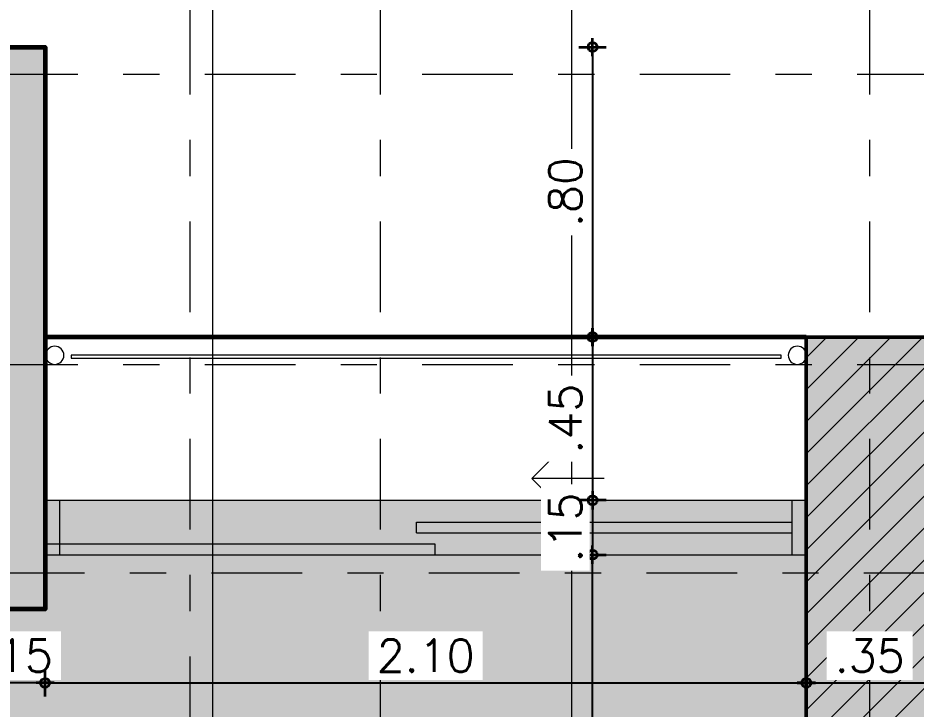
# Model space of a CAD drawing. Header units: metres. Extents: x -50 to 76, y -61 to 14.
# Drawn here: x 26.03 to 28.508, y 4.874 to 6.78 of the extents above; entities that cross this region are included whole.
import ezdxf

# ---------------------------------------------------------------- set-up
doc = ezdxf.new("R2010")
doc.units = ezdxf.units.M
doc.header["$MEASUREMENT"] = 0
for name, pattern in [('CENTERX2', [4, 2.5, -0.5, 0.5, -0.5]), ('DASHDOT2', [0.5, 0.25, -0.125, 0, -0.125]), ('Rayas Pequeñas', [0.282222, 0.141111, -0.141111])]:
    doc.linetypes.add(name, pattern=pattern)
for name, color, linetype, lineweight in [('1 AREAS', 65, 'Continuous', 50), ('1 AREAS HACH', 250, 'Continuous', 9), ('1 COLUMNAS', 1, 'Continuous', 50), ('1 CORTES', 113, 'Continuous', 18), ('1 MUROS', 255, 'Continuous', 60), ('1 PUERTAS', 251, 'Continuous', 18), ('1 RELLENO COLUMNAS', 225, 'Continuous', 18), ('COTAS', 251, 'Continuous', 35), ('EJES', 251, 'CENTERX2', 0)]:
    doc.layers.add(name, color=color, linetype=linetype, lineweight=lineweight)
doc.layers.add('Interior - Escaleras & Barandillas_Pluma_Nº__91', color=171, linetype='Continuous', lineweight=13, true_color=0xaaaaff)
doc.styles.add('cotas', font='romans.shx')
doc.dimstyles.new('COT-50', dxfattribs={"dimscale": 0.5, "dimtxt": 0.18, "dimasz": 0.05, "dimexe": 0.08, "dimexo": 0.1, "dimgap": 0.06, "dimtad": 1, "dimzin": 4, "dimdsep": 46, "dimtxsty": 'cotas', "dimblk1": 'COTA', "dimblk2": 'COTA', "dimsah": 1, "dimcen": 0.09, "dimse1": 1, "dimse2": 1, "dimclrd": 256, "dimclre": 253, "dimclrt": 14, "dimadec": 0, "dimazin": 0, "dimtfac": 1, "dimtix": 1, "dimtmove": 0, "dimatfit": 3, "dimldrblk": 'COTA', "dimfxl": 1, "dimtfill": 1, "dimtfillclr": 256, "dimtolj": 1, "dimtzin": 12, "dimarcsym": 0})

# ---------------------------------------------------------------- blocks, each defined once
blk = doc.blocks.new('COTA')
for p, q in [((0, 1.5), (0, -1.5)), ((-1, 0), (1, 0))]:
    blk.add_line(p, q)
blk.add_circle((0, 0), 0.5)
blk = doc.blocks.new('*D372')
at = {"layer": 'COTAS', "lineweight": -2, "transparency": 16777216}
blk.add_line((19.9304, 7.1142), (38.9804, 7.1142), dxfattribs=at)
at = {"layer": 'Defpoints', "color": 0, "transparency": 16777216}
for p in [(39.0054, 7.1142), (19.9054, 4.75), (39.0054, 4.55)]:
    blk.add_point(p, dxfattribs=at)
at = {"layer": 'COTAS', "lineweight": -2, "transparency": 16777216, "xscale": 0.025, "yscale": 0.025, "zscale": 0.025, "rotation": 180}
blk.add_blockref('COTA', (19.9054, 7.1142), dxfattribs=at)
at = {"layer": 'COTAS', "lineweight": -2, "transparency": 16777216, "xscale": 0.025, "yscale": 0.025, "zscale": 0.025}
blk.add_blockref('COTA', (39.0054, 7.1142), dxfattribs=at)
at = {"layer": 'COTAS', "color": 14, "transparency": 16777216, "insert": (29.4554, 7.1892), "char_height": 0.09, "attachment_point": 5, "style": 'cotas', "bg_fill": 3, "box_fill_scale": 1.25, "bg_fill_color": 256, "bg_fill_true_color": 13158600, "bg_fill_transparency": 0}
blk.add_mtext('\\A1;19.10', dxfattribs=at)
blk = doc.blocks.new('*D404')
at = {"layer": 'COTAS', "lineweight": -2, "transparency": 16777216}
blk.add_line((24.3804, 6.9039), (26.0804, 6.9039), dxfattribs=at)
at = {"layer": 'Defpoints', "color": 0, "transparency": 16777216}
for p in [(26.1054, 6.9039), (24.3554, 6.7), (26.1054, 6.7)]:
    blk.add_point(p, dxfattribs=at)
at = {"layer": 'COTAS', "lineweight": -2, "transparency": 16777216, "xscale": 0.025, "yscale": 0.025, "zscale": 0.025, "rotation": 180}
blk.add_blockref('COTA', (24.3554, 6.9039), dxfattribs=at)
at = {"layer": 'COTAS', "lineweight": -2, "transparency": 16777216, "xscale": 0.025, "yscale": 0.025, "zscale": 0.025}
blk.add_blockref('COTA', (26.1054, 6.9039), dxfattribs=at)
at = {"layer": 'COTAS', "color": 14, "transparency": 16777216, "insert": (25.2304, 6.9789), "char_height": 0.09, "attachment_point": 5, "style": 'cotas', "bg_fill": 3, "box_fill_scale": 1.25, "bg_fill_color": 256, "bg_fill_true_color": 13158600, "bg_fill_transparency": 0}
blk.add_mtext('\\A1;1.75', dxfattribs=at)
blk = doc.blocks.new('*D405')
at = {"layer": 'COTAS', "lineweight": -2, "transparency": 16777216}
blk.add_line((26.1304, 6.9039), (28.1804, 6.9039), dxfattribs=at)
at = {"layer": 'Defpoints', "color": 0, "transparency": 16777216}
for p in [(28.2054, 6.9039), (26.1054, 5.9), (28.2054, 5.9)]:
    blk.add_point(p, dxfattribs=at)
at = {"layer": 'COTAS', "lineweight": -2, "transparency": 16777216, "xscale": 0.025, "yscale": 0.025, "zscale": 0.025, "rotation": 180}
blk.add_blockref('COTA', (26.1054, 6.9039), dxfattribs=at)
at = {"layer": 'COTAS', "lineweight": -2, "transparency": 16777216, "xscale": 0.025, "yscale": 0.025, "zscale": 0.025}
blk.add_blockref('COTA', (28.2054, 6.9039), dxfattribs=at)
at = {"layer": 'COTAS', "color": 14, "transparency": 16777216, "insert": (27.1554, 6.9789), "char_height": 0.09, "attachment_point": 5, "style": 'cotas', "bg_fill": 3, "box_fill_scale": 1.25, "bg_fill_color": 256, "bg_fill_true_color": 13158600, "bg_fill_transparency": 0}
blk.add_mtext('\\A1;2.10', dxfattribs=at)
blk = doc.blocks.new('*D406')
at = {"layer": 'COTAS', "lineweight": -2, "transparency": 16777216}
blk.add_line((28.2304, 6.9039), (28.5304, 6.9039), dxfattribs=at)
at = {"layer": 'Defpoints', "color": 0, "transparency": 16777216}
for p in [(28.5554, 6.9039), (28.2054, 5.9), (28.5554, 5.9)]:
    blk.add_point(p, dxfattribs=at)
at = {"layer": 'COTAS', "lineweight": -2, "transparency": 16777216, "xscale": 0.025, "yscale": 0.025, "zscale": 0.025, "rotation": 180}
blk.add_blockref('COTA', (28.2054, 6.9039), dxfattribs=at)
at = {"layer": 'COTAS', "lineweight": -2, "transparency": 16777216, "xscale": 0.025, "yscale": 0.025, "zscale": 0.025}
blk.add_blockref('COTA', (28.5554, 6.9039), dxfattribs=at)
at = {"layer": 'COTAS', "color": 14, "transparency": 16777216, "insert": (28.3804, 6.9789), "char_height": 0.09, "attachment_point": 5, "style": 'cotas', "bg_fill": 3, "box_fill_scale": 1.25, "bg_fill_color": 256, "bg_fill_true_color": 13158600, "bg_fill_transparency": 0}
blk.add_mtext('\\A1;.35', dxfattribs=at)
blk = doc.blocks.new('*D428')
at = {"layer": 'COTAS', "lineweight": -2, "transparency": 16777216}
blk.add_line((26.1054, 4.9464), (25.9554, 4.9464), dxfattribs=at)
at = {"layer": 'Defpoints', "color": 0, "transparency": 16777216}
for p in [(25.9554, 5.15), (26.1054, 5.15)]:
    blk.add_point(p, dxfattribs=at)
at = {"layer": 'COTAS', "color": 14, "transparency": 16777216, "insert": (26.0304, 5.0214), "char_height": 0.09, "attachment_point": 5, "style": 'cotas', "bg_fill": 3, "box_fill_scale": 1.25, "bg_fill_color": 256, "bg_fill_true_color": 13158600, "bg_fill_transparency": 0}
blk.add_mtext('\\A1;.15', dxfattribs=at)
at = {"layer": 'Defpoints', "color": 0, "transparency": 16777216}
blk.add_point((25.9554, 4.9464), dxfattribs=at)
blk = doc.blocks.new('*D429')
at = {"layer": 'COTAS', "lineweight": -2, "transparency": 16777216}
blk.add_line((26.1304, 4.9464), (28.1804, 4.9464), dxfattribs=at)
at = {"layer": 'Defpoints', "color": 0, "transparency": 16777216}
for p in [(26.1054, 5.9), (28.2054, 5.9), (28.2054, 4.9464)]:
    blk.add_point(p, dxfattribs=at)
at = {"layer": 'COTAS', "lineweight": -2, "transparency": 16777216, "xscale": 0.025, "yscale": 0.025, "zscale": 0.025, "rotation": 180}
blk.add_blockref('COTA', (26.1054, 4.9464), dxfattribs=at)
at = {"layer": 'COTAS', "lineweight": -2, "transparency": 16777216, "xscale": 0.025, "yscale": 0.025, "zscale": 0.025}
blk.add_blockref('COTA', (28.2054, 4.9464), dxfattribs=at)
at = {"layer": 'COTAS', "color": 14, "transparency": 16777216, "insert": (27.1554, 5.0214), "char_height": 0.09, "attachment_point": 5, "style": 'cotas', "bg_fill": 3, "box_fill_scale": 1.25, "bg_fill_color": 256, "bg_fill_true_color": 13158600, "bg_fill_transparency": 0}
blk.add_mtext('\\A1;2.10', dxfattribs=at)
blk = doc.blocks.new('*D430')
at = {"layer": 'COTAS', "lineweight": -2, "transparency": 16777216}
blk.add_line((28.2304, 4.9464), (28.5304, 4.9464), dxfattribs=at)
at = {"layer": 'Defpoints', "color": 0, "transparency": 16777216}
for p in [(28.5554, 4.9464), (28.2054, 4.75), (28.5554, 4.75)]:
    blk.add_point(p, dxfattribs=at)
at = {"layer": 'COTAS', "lineweight": -2, "transparency": 16777216, "xscale": 0.025, "yscale": 0.025, "zscale": 0.025, "rotation": 180}
blk.add_blockref('COTA', (28.2054, 4.9464), dxfattribs=at)
at = {"layer": 'COTAS', "lineweight": -2, "transparency": 16777216, "xscale": 0.025, "yscale": 0.025, "zscale": 0.025}
blk.add_blockref('COTA', (28.5554, 4.9464), dxfattribs=at)
at = {"layer": 'COTAS', "color": 14, "transparency": 16777216, "insert": (28.3804, 5.0214), "char_height": 0.09, "attachment_point": 5, "style": 'cotas', "bg_fill": 3, "box_fill_scale": 1.25, "bg_fill_color": 256, "bg_fill_true_color": 13158600, "bg_fill_transparency": 0}
blk.add_mtext('\\A1;.35', dxfattribs=at)
blk = doc.blocks.new('*D550')
at = {"layer": 'COTAS', "lineweight": -2, "transparency": 16777216}
blk.add_line((27.6157, 1.425), (27.6157, 5.275), dxfattribs=at)
at = {"layer": 'Defpoints', "color": 0, "transparency": 16777216}
for p in [(27.6157, 5.3), (28.2054, 5.3), (28.2054, 1.4)]:
    blk.add_point(p, dxfattribs=at)
at = {"layer": 'COTAS', "lineweight": -2, "transparency": 16777216, "xscale": 0.025, "yscale": 0.025, "zscale": 0.025}
for p, rotation in [((27.6157, 5.3), 90), ((27.6157, 1.4), 270)]:
    blk.add_blockref('COTA', p, dxfattribs=dict(at, rotation=rotation))
at = {"layer": 'COTAS', "color": 14, "transparency": 16777216, "insert": (27.5407, 3.35), "char_height": 0.09, "attachment_point": 5, "rotation": 90, "style": 'cotas', "bg_fill": 3, "box_fill_scale": 1.25, "bg_fill_color": 256, "bg_fill_true_color": 13158600, "bg_fill_transparency": 0}
blk.add_mtext('\\A1;3.90', dxfattribs=at)
blk = doc.blocks.new('*D551')
at = {"layer": 'COTAS', "lineweight": -2, "transparency": 16777216}
blk.add_line((27.6157, 5.45), (27.6157, 5.3), dxfattribs=at)
at = {"layer": 'Defpoints', "color": 0, "transparency": 16777216}
for p in [(28.2054, 5.45), (28.2054, 5.3)]:
    blk.add_point(p, dxfattribs=at)
at = {"layer": 'COTAS', "color": 14, "transparency": 16777216, "insert": (27.5407, 5.375), "char_height": 0.09, "attachment_point": 5, "rotation": 90, "style": 'cotas', "bg_fill": 3, "box_fill_scale": 1.25, "bg_fill_color": 256, "bg_fill_true_color": 13158600, "bg_fill_transparency": 0}
blk.add_mtext('\\A1;.15', dxfattribs=at)
at = {"layer": 'Defpoints', "color": 0, "transparency": 16777216}
blk.add_point((27.6157, 5.3), dxfattribs=at)
blk = doc.blocks.new('*D552')
at = {"layer": 'COTAS', "lineweight": -2, "transparency": 16777216}
blk.add_line((27.6157, 5.875), (27.6157, 5.475), dxfattribs=at)
at = {"layer": 'Defpoints', "color": 0, "transparency": 16777216}
for p in [(28.2054, 5.9), (27.6157, 5.45), (28.2054, 5.45)]:
    blk.add_point(p, dxfattribs=at)
at = {"layer": 'COTAS', "lineweight": -2, "transparency": 16777216, "xscale": 0.025, "yscale": 0.025, "zscale": 0.025}
for p, rotation in [((27.6157, 5.9), 90), ((27.6157, 5.45), 270)]:
    blk.add_blockref('COTA', p, dxfattribs=dict(at, rotation=rotation))
at = {"layer": 'COTAS', "color": 14, "transparency": 16777216, "insert": (27.5407, 5.675), "char_height": 0.09, "attachment_point": 5, "rotation": 90, "style": 'cotas', "bg_fill": 3, "box_fill_scale": 1.25, "bg_fill_color": 256, "bg_fill_true_color": 13158600, "bg_fill_transparency": 0}
blk.add_mtext('\\A1;.45', dxfattribs=at)
blk = doc.blocks.new('*D553')
at = {"layer": 'COTAS', "lineweight": -2, "transparency": 16777216}
blk.add_line((27.6157, 6.675), (27.6157, 5.925), dxfattribs=at)
at = {"layer": 'Defpoints', "color": 0, "transparency": 16777216}
for p in [(26.1054, 6.7), (26.1054, 5.9), (27.6157, 5.9)]:
    blk.add_point(p, dxfattribs=at)
at = {"layer": 'COTAS', "lineweight": -2, "transparency": 16777216, "xscale": 0.025, "yscale": 0.025, "zscale": 0.025}
for p, rotation in [((27.6157, 6.7), 90), ((27.6157, 5.9), 270)]:
    blk.add_blockref('COTA', p, dxfattribs=dict(at, rotation=rotation))
at = {"layer": 'COTAS', "color": 14, "transparency": 16777216, "insert": (27.5407, 6.3), "char_height": 0.09, "attachment_point": 5, "rotation": 90, "style": 'cotas', "bg_fill": 3, "box_fill_scale": 1.25, "bg_fill_color": 256, "bg_fill_true_color": 13158600, "bg_fill_transparency": 0}
blk.add_mtext('\\A1;.80', dxfattribs=at)

msp = doc.modelspace()

# ---------------------------------------------------------------- hatches: boundary and pattern name
at = {"layer": '1 AREAS HACH'}
h = msp.add_hatch(dxfattribs=at)
h.set_pattern_fill('ANGLE', color=256)
h.set_pattern_definition([(0, (0, 0), (0, 0.275), [0.2, -0.075]), (90, (0, 0), (-0.275, 2e-17), [0.2, -0.075])])
h.paths.add_polyline_path([(28.5554, 2.55), (28.3554, 2.55), (28.3554, 4.75), (28.5554, 4.75), (28.5554, 5.9), (28.2054, 5.9), (28.2054, 5.45), (26.1054, 5.45), (26.1054, 6.7), (21.8054, 6.7), (21.8054, 4.3), (20.2054, 4.3), (20.2054, 4.75), (19.9054, 4.75), (19.9054, -0.15), (22.8054, -0.15), (22.8054, -2.9), (22.9554, -2.9), (26.3554, -2.9), (26.3554, -4.1), (26.9054, -4.1), (26.9054, -4.5), (27.1554, -4.5), (28.8554, -4.5), (28.8554, -5.3), (29.2554, -5.3), (29.2554, -3.95), (29.2054, -3.95), (29.2054, -0.15), (34.2054, -0.15), (34.2054, -5.3), (34.3554, -5.3), (34.3554, -6.8), (39.7054, -6.8), (39.7054, 0.15), (38.4054, 0.15), (38.4054, 2.15), (39.0054, 2.15), (39.0054, 4.55), (38.7054, 4.55), (38.7054, 4.25), (33.1254, 4.25), (33.1254, 4.55), (32.7554, 4.55), (32.7554, 1.4), (28.5554, 1.4)])
at = {"layer": '1 RELLENO COLUMNAS'}
h = msp.add_hatch(dxfattribs=at)
h.set_pattern_fill('ANSI31', color=256, scale=0.5)
h.paths.add_polyline_path([(19.9054, 3.55), (20.2054, 3.55), (20.2054, 4.75), (19.9054, 4.75)])
h.paths.add_polyline_path([(20.3554, 1.25), (20.3554, 1.6), (19.9054, 1.6027), (19.9054, 1.25)])
h.paths.add_polyline_path([(24.3054, 1.25), (24.3054, 1.5), (23.9554, 1.5), (23.9554, 1.25)])
h.paths.add_polyline_path([(23.9554, 5.15), (24.3054, 5.15), (24.3054, 5.35), (23.9554, 5.35)])
h.paths.add_polyline_path([(22.8054, -2.901), (23.1054, -2.901), (23.1054, -2.601), (22.8054, -2.601)])
h.paths.add_polyline_path([(22.8054, -4.5), (22.9554, -4.5), (22.9554, -4.2), (22.8054, -4.2)])
h.paths.add_polyline_path([(27.3554, -4.1), (26.9054, -4.1), (26.9054, -4.5), (27.3554, -4.5)])
h.paths.add_polyline_path([(27.1554, -2.1), (26.9054, -2.1), (26.9054, -2.9), (27.1554, -2.9)])
h.paths.add_polyline_path([(29.2554, -4.5), (29.2554, -4.2), (29.2554, -3.95), (28.8554, -3.95), (28.8554, -4.1), (28.6554, -4.1), (28.6554, -4.5)])
h.paths.add_polyline_path([(28.8554, -5.3), (29.2554, -5.3), (29.2554, -4.5), (28.8554, -4.5)])
h.paths.add_polyline_path([(29.2554, -7.4), (28.8554, -7.4), (28.8554, -8.75), (29.2554, -8.75)])
h.paths.add_polyline_path([(34.2054, -5.3), (34.5054, -5.3), (34.5054, -3.95), (34.2054, -3.95)])
h.paths.add_polyline_path([(34.2054, -2.4), (34.5054, -2.4), (34.5054, 0.1389), (34.2054, 0.1389)])
h.paths.add_polyline_path([(34.2054, 1.4), (34.2054, 1.25), (34.5054, 1.25), (34.5054, 2.1), (34.2054, 2.1)])
h.paths.add_polyline_path([(33.1254, 4.55), (32.7554, 4.55), (32.7554, 3.9), (33.1254, 3.9)])
h.paths.add_polyline_path([(28.5554, 2.55), (28.2054, 2.55), (28.2054, 1.25), (28.5554, 1.25)])
h.paths.add_polyline_path([(28.5554, 5.9), (28.2054, 5.9), (28.2054, 4.75), (28.5554, 4.75)])
h.paths.add_polyline_path([(39.0054, 3.9), (39.0054, 4.55), (38.7054, 4.55), (38.7054, 3.9)])
h.paths.add_polyline_path([(38.2554, 1.25), (38.4054, 1.25), (38.4054, 2.3), (38.2554, 2.3)])
h.paths.add_polyline_path([(38.0554, -3.75), (38.4054, -3.75), (38.4054, -2.65), (38.0554, -2.65)])

# ---------------------------------------------------------------- linework, layer by layer
at = {"layer": '1 COLUMNAS'}
msp.add_lwpolyline([(28.2054, 4.75), (28.2054, 5.9), (28.5554, 5.9), (28.5554, 4.75)], close=True, dxfattribs=at)
at = {"layer": '1 CORTES'}
for p, q in [((26.568, -9.9357), (26.568, 7.946)), ((27.5576, 7.946), (27.5576, -9.9357))]:
    msp.add_line(p, q, dxfattribs=at)
at = {"layer": '1 MUROS'}
msp.add_line((28.2054, 5.9), (26.1054, 5.9), dxfattribs=at)
msp.add_lwpolyline([(24.3554, 6.55), (24.3554, 6.7), (26.1054, 6.7), (26.1054, 5.15), (25.9554, 5.15), (25.9554, 6.55)], close=True, dxfattribs=at)
at = {"layer": '1 PUERTAS'}
for p, q in [((27.4479, 5.51), (27.4979, 5.56)), ((27.6479, 5.51), (27.4479, 5.51)), ((27.4979, 5.46), (27.4479, 5.51)), ((26.1054, 5.45), (28.2054, 5.45)), ((26.1454, 5.45), (26.1454, 5.3)), ((28.1654, 5.45), (28.1654, 5.3)), ((27.1304, 5.39), (28.1654, 5.39)), ((27.1304, 5.36), (27.1304, 5.39)), ((27.1304, 5.36), (28.1654, 5.36)), ((26.1054, 5.33), (27.1804, 5.33)), ((27.1804, 5.33), (27.1804, 5.3)), ((26.1054, 5.3), (28.2054, 5.3)), ((26.1054, 5.3), (27.1804, 5.3))]:
    msp.add_line(p, q, dxfattribs=at)
at = {"layer": 'EJES', "linetype": 'DASHDOT2'}
for p, q in [((26.5054, -10.2308), (26.5054, 7.233)), ((27.0304, -10.2308), (27.0304, 7.233)), ((27.0304, -10.2308), (27.0304, 7.233)), ((28.3804, -10.2308), (28.3804, 7.233)), ((28.3804, -10.2308), (28.3804, 7.233)), ((18.1458, 6.625), (41.6873, 6.625)), ((18.1458, 5.825), (41.6873, 5.825)), ((18.1644, 5.25), (41.6826, 5.25))]:
    msp.add_line(p, q, dxfattribs=at)

# ---------------------------------------------------------------- next in the draw order: dimensions: what is measured, and where the dimension line sits
at = {"layer": 'COTAS'}
dim = msp.add_linear_dim(base=(39.0054, 7.1142), p1=(19.9054, 4.75), p2=(39.0054, 4.55), dimstyle='COT-50', dxfattribs=at)
dim.commit()
dim.dimension.update_dxf_attribs({"geometry": '*D372', "text_midpoint": (29.4554, 7.1892)})

# ---------------------------------------------------------------- next in the draw order: linework, layer by layer
at = {"layer": 'Interior - Escaleras & Barandillas_Pluma_Nº__91', "color": 161, "linetype": 'Rayas Pequeñas', "lineweight": 13, "true_color": 0xaaaaff}
for p, q in [((26.1771, 5.85), (26.1771, 5.842)), ((28.1358, 5.842), (28.1358, 5.85))]:
    msp.add_line(p, q, dxfattribs=at)
at = {"layer": 'Interior - Escaleras & Barandillas_Pluma_Nº__91', "color": 161, "lineweight": 13, "true_color": 0xaaaaff}
for p, q in [((28.1358, 5.85), (26.1771, 5.85)), ((26.1771, 5.842), (28.1358, 5.842))]:
    msp.add_line(p, q, dxfattribs=at)
at = {"layer": 'Interior - Escaleras & Barandillas_Pluma_Nº__91', "color": 161, "linetype": 'Continuous', "lineweight": 13, "true_color": 0xaaaaff}
for centre, start, end in [((26.1321, 5.85), 90, 270), ((26.1321, 5.85), 270, 90), ((28.1808, 5.85), 90, 270), ((28.1808, 5.85), 270, 90)]:
    msp.add_arc(centre, 0.025, start, end, dxfattribs=at)

# ---------------------------------------------------------------- next in the draw order: dimensions: what is measured, and where the dimension line sits
at = {"layer": 'COTAS'}
dim = msp.add_linear_dim(base=(26.1054, 6.9039), p1=(24.3554, 6.7), p2=(26.1054, 6.7), dimstyle='COT-50', dxfattribs=at)
dim.commit()
dim.dimension.update_dxf_attribs({"geometry": '*D404', "text_midpoint": (25.2304, 6.9789)})

# ---------------------------------------------------------------- next in the draw order: dimensions: what is measured, and where the dimension line sits
dim = msp.add_linear_dim(base=(28.2054, 6.9039), p1=(26.1054, 5.9), p2=(28.2054, 5.9), dimstyle='COT-50', dxfattribs=at)
dim.commit()
dim.dimension.update_dxf_attribs({"geometry": '*D405', "text_midpoint": (27.1554, 6.9789)})

# ---------------------------------------------------------------- next in the draw order: dimensions: what is measured, and where the dimension line sits
dim = msp.add_linear_dim(base=(28.5554, 6.9039), p1=(28.2054, 5.9), p2=(28.5554, 5.9), dimstyle='COT-50', dxfattribs=at)
dim.commit()
dim.dimension.update_dxf_attribs({"geometry": '*D406', "text_midpoint": (28.3804, 6.9789)})

# ---------------------------------------------------------------- next in the draw order: linework, layer by layer
at = {"layer": '1 AREAS', "lineweight": 13}
msp.add_lwpolyline([(28.8554, -4.5), (27.1554, -4.5), (26.9054, -4.5), (26.9054, -4.1), (26.3554, -4.1), (26.3554, -2.9), (22.9554, -2.9), (22.8054, -2.9), (22.8054, -0.15), (19.9054, -0.15), (19.9054, 4.75), (20.2054, 4.75), (20.2054, 4.3), (21.8054, 4.3), (21.8054, 6.7), (26.1054, 6.7), (26.1054, 5.45), (28.2054, 5.45), (28.2054, 5.9), (28.5554, 5.9)], dxfattribs=at)

# ---------------------------------------------------------------- next in the draw order: dimensions: what is measured, and where the dimension line sits
at = {"layer": 'COTAS'}
dim = msp.add_linear_dim(base=(25.9554, 4.9464), p1=(26.1054, 5.15), p2=(25.9554, 5.15), dimstyle='COT-50', dxfattribs=at)
dim.commit()
dim.dimension.update_dxf_attribs({"geometry": '*D428', "text_midpoint": (26.0304, 5.0214)})

# ---------------------------------------------------------------- next in the draw order: dimensions: what is measured, and where the dimension line sits
dim = msp.add_linear_dim(base=(28.2054, 4.9464), p1=(26.1054, 5.9), p2=(28.2054, 5.9), dimstyle='COT-50', dxfattribs=at)
dim.commit()
dim.dimension.update_dxf_attribs({"geometry": '*D429', "text_midpoint": (27.1554, 5.0214)})

# ---------------------------------------------------------------- next in the draw order: dimensions: what is measured, and where the dimension line sits
dim = msp.add_linear_dim(base=(28.5554, 4.9464), p1=(28.2054, 4.75), p2=(28.5554, 4.75), dimstyle='COT-50', dxfattribs=at)
dim.commit()
dim.dimension.update_dxf_attribs({"geometry": '*D430', "text_midpoint": (28.3804, 5.0214)})

# ---------------------------------------------------------------- next in the draw order: dimensions: what is measured, and where the dimension line sits
dim = msp.add_linear_dim(base=(27.6157, 5.3), p1=(28.2054, 1.4), p2=(28.2054, 5.3), angle=90, dimstyle='COT-50', dxfattribs=at)
dim.commit()
dim.dimension.update_dxf_attribs({"geometry": '*D550', "text_midpoint": (27.5407, 3.35)})

# ---------------------------------------------------------------- next in the draw order: dimensions: what is measured, and where the dimension line sits
dim = msp.add_linear_dim(base=(27.6157, 5.3), p1=(28.2054, 5.45), p2=(28.2054, 5.3), angle=90, dimstyle='COT-50', dxfattribs=at)
dim.commit()
dim.dimension.update_dxf_attribs({"geometry": '*D551', "text_midpoint": (27.5407, 5.375)})

# ---------------------------------------------------------------- next in the draw order: dimensions: what is measured, and where the dimension line sits
dim = msp.add_linear_dim(base=(27.6157, 5.45), p1=(28.2054, 5.9), p2=(28.2054, 5.45), angle=90, dimstyle='COT-50', dxfattribs=at)
dim.commit()
dim.dimension.update_dxf_attribs({"geometry": '*D552', "text_midpoint": (27.5407, 5.675)})

# ---------------------------------------------------------------- next in the draw order: dimensions: what is measured, and where the dimension line sits
dim = msp.add_linear_dim(base=(27.6157, 5.9), p1=(26.1054, 6.7), p2=(26.1054, 5.9), angle=90, dimstyle='COT-50', dxfattribs=at)
dim.commit()
dim.dimension.update_dxf_attribs({"geometry": '*D553', "text_midpoint": (27.5407, 6.3)})

doc.saveas('drawing.dxf')
